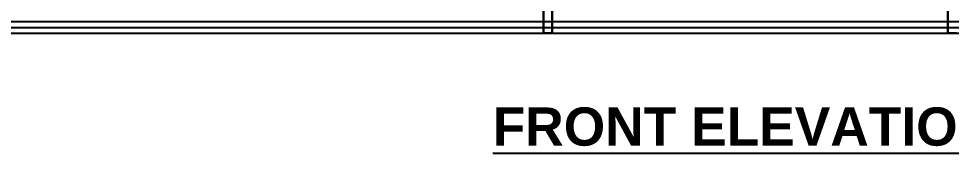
# Model space of a CAD drawing. Header units: metres. Extents: x -1744 to -758, y -4183 to -3914.
# Drawn here: x -857.65 to -833.21, y -4109.62 to -4106.09 of the extents above; entities that cross this region are included whole.
import ezdxf

# ---------------------------------------------------------------- set-up
doc = ezdxf.new("R2010")
doc.units = ezdxf.units.M
doc.layers.add('by block', color=252, linetype='Continuous', lineweight=30)
doc.layers.add('Descrip. Texto', color=51, linetype='Continuous', lineweight=5)
doc.layers.add('TEXT', color=7, linetype='Continuous')
doc.layers.add('WALL', color=7, linetype='Continuous')
doc.styles.add('TITLE', font='arialbd.ttf')

# ---------------------------------------------------------------- blocks, each defined once
blk = doc.blocks.new('A$C1C9B1590')
for p, q in [((722.655, 76.793), (812.952, 76.793)), ((722.655, 76.641), (812.952, 76.641)), ((722.655, 76.489), (812.952, 76.489))]:
    blk.add_line(p, q)
at = {"layer": 'by block'}
for p, q in [((761.594, 76.489), (761.594, 80.756)), ((761.822, 80.756), (761.822, 76.489)), ((772.185, 80.756), (772.185, 76.489)), ((761.822, 76.489), (761.594, 76.489)), ((772.185, 76.489), (772.414, 76.489))]:
    blk.add_line(p, q, dxfattribs=at)
at = {"layer": 'Descrip. Texto'}
for p, q in [((761.822, 76.489), (761.822, 77.403)), ((772.185, 77.403), (772.185, 76.489))]:
    blk.add_line(p, q, dxfattribs=at)
at = {"layer": 'TEXT', "color": 0, "ltscale": 10, "style": 'TITLE'}
blk.add_text('%%UFRONT ELEVATION', height=1, dxfattribs=at).set_placement((760.261, 73.548))

msp = doc.modelspace()

# ---------------------------------------------------------------- block references
at = {"layer": 'WALL'}
msp.add_blockref('A$C1C9B1590', (-1605.48862, -4182.96317), dxfattribs=at)

doc.saveas('drawing.dxf')
